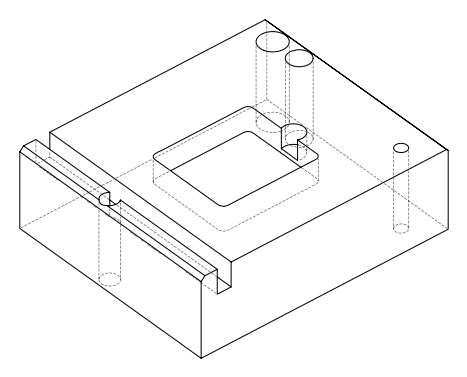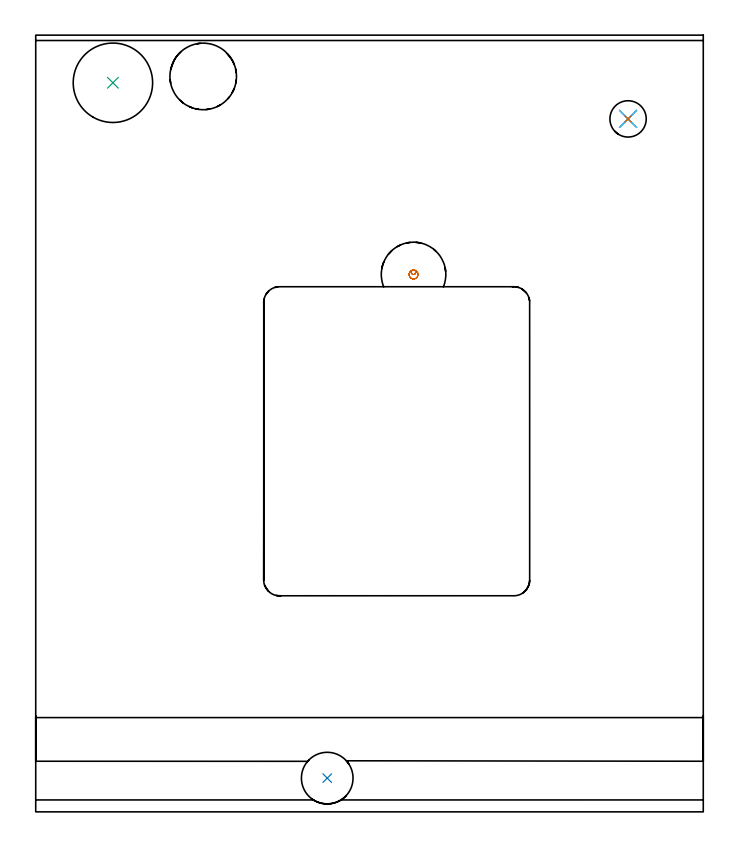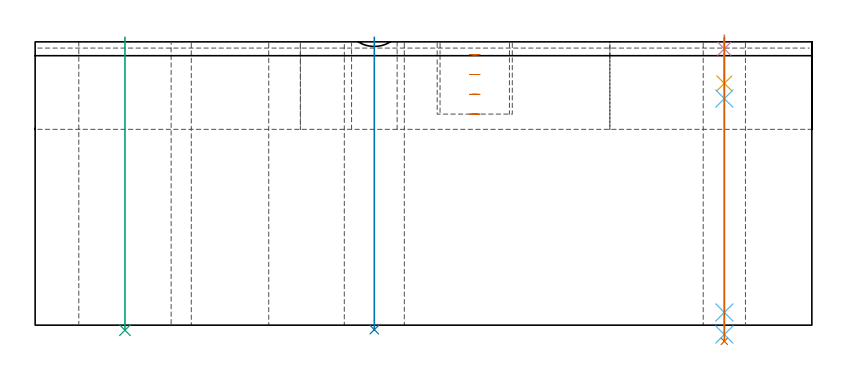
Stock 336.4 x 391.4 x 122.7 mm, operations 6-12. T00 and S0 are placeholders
(PLAN: 12 operations, 10 tool changes, 91 min)
(1 AREA_MILL | FG_CHAMFER_SURFACE | UGT0205_001 | 8.24 min | 6056 mm3)
(2 AREA_MILL_1 | FG_CHAMFER_SURFACE_1 | UGT0205_001 | 2.85 min | 1225 mm3)
(3 MILL_RECTANGULAR_POCKET | POCKET_RECTANGULAR_STRAIGHT | NXT0201_011 | Follow Part, ap 3, ae 75% | 61.51 min | 788857 mm3)
(4 MILL_RECTANGULAR_SLOT | SLOT_RECTANGULAR | UGT0201_094 | Follow Part, ap 5, ae 75% | 12.4 min | 285132 mm3)
(5 MILL_THROUGH_HOLE_FROM_SOLID_MATERIAL | STEP1HOLE_1 | UGT0201_018 | Circular | 3.38 min | 108140 mm3)
(6 MILL_BLIND_HOLE_FROM_SOLID_MATERIAL | STEP1POCKET | UGT0201_006 | Spiral | 0.35 min | 19173 mm3)
(7 INDEXABLE_INSERT_DRILL_THROUGH_HOLE_FROM_SOLID | STEP1HOLE | NXT0302_023 | 0.51 min | 58125 mm3)
(8 INDEXABLE_INSERT_DRILL_THROUGH_HOLE_FROM_SOLID_1 | STEP1HOLE_2 | NXT0302_035 | 0.51 min | 154120 mm3)
(9 SPOT_DRILL | STEP1HOLE_3 | NXT0321_9005460120000 | 0.05 min | 133 mm3)
(10 DRILL_BLIND_HOLE_INTO_CENTER | STEP1HOLE_3 | NXT0301_128 | 0.08 min | 1746 mm3)
(11 GUN_DRILL_THROUGH_HOLE | STEP1HOLE_3 | UGT0307_008 | 0.61 min | 10012 mm3)
(12 DRILL_TO_ENLARGE_THROUGH_HOLE | STEP1HOLE_3 | UGT0301_252 | 0.53 min | 20292 mm3)
(TOOL UGT0205_001 | Chamfer Mill 20 x 3 x 45 deg. | D20 FL50 Z2)
(TOOL NXT0201_011 | ENDMILL 12mm [2P460-1200-NA 1630] | D12 FL38 Z6)
(TOOL UGT0201_094 | End mill 20 mm | D20 FL38 Z4)
(TOOL UGT0201_018 | End mill 30 mm | D30 FL50 Z4)
(TOOL UGT0201_006 | End Mill 28 mm | D28 FL25 Z2)
(TOOL NXT0302_023 | Index. Insert Drill 26mm [880-D2600L32-05] | D26 PA176 FL130 Z2)
(TOOL NXT0302_035 | Index. Insert Drill 40mm [880-D4000L40-05] | D40 PA176 FL200 Z2)
(TOOL NXT0321_9005460120000 | NC Spot Drill, 142deg, 12mm, Carbide, Uncoated | D12 PA142 FL30 Z2)
(TOOL NXT0301_128 | Carbide Drill 12mm [861.1-1200-036A1-GP GC34] | D12 PA150 FL37.4 Z2)
(TOOL UGT0307_008 | Gun Drill 11 mm | D11 PA130 FL24 Z1)
(TOOL UGT0301_252 | Twist Drill 18.3 mm | D18.3 PA118 FL135 Z2)
(OP 6 MILL_BLIND_HOLE_FROM_SOLID_MATERIAL)
G17 G21 G94 G90
T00 M6
G54
G17 G0 G90 X190.4 Y270.8 S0 M3
G43 Z132.7 H0
Z117.125
G94 G3 X191.525 Y271.925 R1.125 F250.
X190.4 Y273.05 R1.125
X188.15 Y270.8 R2.25
X190.4 Y273.05 R-2.25
X189.275 Y271.925 R1.125
X190.4 Y270.8 R1.125
G0 Z108.55
G3 X191.525 Y271.925 R1.125
X190.4 Y273.05 R1.125
X188.15 Y270.8 R2.25
X190.4 Y273.05 R-2.25
X189.275 Y271.925 R1.125
X190.4 Y270.8 R1.125
G0 Z99.975
G3 X191.525 Y271.925 R1.125
X190.4 Y273.05 R1.125
X188.15 Y270.8 R2.25
X190.4 Y273.05 R-2.25
X189.275 Y271.925 R1.125
X190.4 Y270.8 R1.125
G0 Z91.4
G3 X191.525 Y271.925 R1.125
X190.4 Y273.05 R1.125
X188.15 Y270.8 R2.25
X190.4 Y273.05 R-2.25
X189.275 Y271.925 R1.125
X190.4 Y270.8 R1.125
G0 Z132.7
M5
M2
(OP 7 INDEXABLE_INSERT_DRILL_THROUGH_HOLE_FROM_SOLID)
G17 G21 G94 G90
T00 M6
G54
G17 G0 G90 X146.9 Y17. S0 M3
G43 Z132.7 H1
G94 G81 G98 Z-1.954 F250. R124.7
G80
M5
M2
(OP 8 INDEXABLE_INSERT_DRILL_THROUGH_HOLE_FROM_SOLID_1)
G17 G21 G94 G90
T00 M6
G54
G17 G0 G90 X38.9 Y367.4 S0 M3
G43 Z132.7 H1
G94 G81 G98 Z-2.198 F250. R124.7
G80
M5
M2
(OP 9 SPOT_DRILL)
G17 G21 G94 G90
T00 M6
G54
G17 G0 G90 X298.5 Y349.2 S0 M3
G43 Z132.7 H0
G94 G81 G98 Z119.7 F250. R125.7
G80
M5
M2
(OP 10 DRILL_BLIND_HOLE_INTO_CENTER)
G17 G21 G94 G90
T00 M6
G54
G17 G0 G90 X298.5 Y349.2 S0 M3
G43 Z132.7 H1
G94 G81 G98 Z104.7 F250. R124.7
G80
M5
M2
(OP 11 GUN_DRILL_THROUGH_HOLE)
G17 G21 G94 G90
T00 M6
G54
G17 G0 G90 X298.5 Y349.2 M8
G43 Z132.7 H0
Z117.84
S716 M3
G94 G1 Z98.109 F125. M26
G4 X.084
Z5.5 F250.
G4 X.084
Z-4.065 F125.
G4 X.084
M5
M9
G0 Z117.84
Z132.7
M2
(OP 12 DRILL_TO_ENLARGE_THROUGH_HOLE)
G17 G21 G94 G90
T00 M6
G54
G17 G0 G90 X298.5 Y349.2 S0 M3
G43 Z132.7 H0
G94 G73 G98 Z-6.998 F250. Q16.212 R124.7
G80
M5
M2
